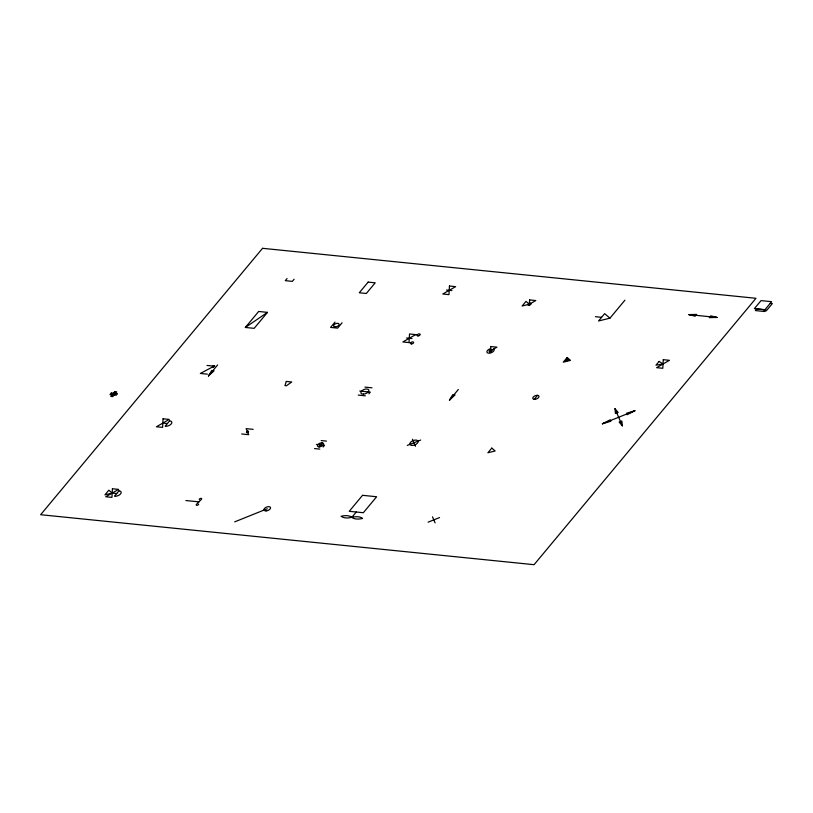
<?xml version="1.0" encoding="UTF-8"?>
<svg xmlns="http://www.w3.org/2000/svg" width="813" height="813" viewBox="0 0 813 813"><rect width="100%" height="100%" fill="white"/><g stroke="black" fill="none" stroke-linecap="round" stroke-linejoin="round"><path stroke-width="1.22" d="M409.03 342.588L409.518 333.97L417.303 334.763M208.453 375.952L211.726 370.504L214.073 370.748L208.453 375.952L217.61 364.966M449.477 400.128L452.739 394.681L455.087 394.915L449.477 400.128L458.349 389.468M114.216 395.016L115.527 393.451L113.434 393.207M245.353 327.456L258.666 311.47L267.477 312.365L254.164 328.34L245.353 327.456L267.477 312.365M213.118 366.917L214.226 365.586M287.05 278.544L285.282 280.658L292.334 281.379L294.093 279.255M335.017 322.09L330.576 327.415L337.629 328.137L342.06 322.802M246.969 432.577L248.077 431.246M318.848 446.835L322.172 442.841M323.127 446.998L324.59 445.25L316.44 444.426M368.939 393.777L370.322 392.11L359.753 391.043M351.836 517.342A13.13 6.982 -21.3 0 0 362.588 518.44A13.13 6.982 -21.3 0 0 351.836 517.342A13.13 6.982 -21.3 0 0 341.094 516.255A13.13 6.982 -21.3 0 0 351.836 517.342L356.277 512.017M489.792 351.734L491.265 349.956M528.674 305.241L530.34 303.239M534.222 399.325L537.556 395.331M566.397 360.698L567.515 359.366M609.953 318.168L604.628 313.655L598.531 320.983L609.953 318.168L624.923 300.18M415.687 334.59L402.862 341.958L410.789 342.761M602.372 423.797L610.187 419.823L610.807 421.246L602.372 423.797L634.923 410.728L627.108 414.701L626.488 413.278L634.923 410.728M407.272 445.443L420.677 440.057M234.713 521.855L267.253 508.775M428.075 522.18L439.559 517.566M112.184 493.074L104.958 494.863L108.84 490.198L112.184 493.074L116.737 493.532M688.875 314.601L696.66 314.428L695.186 316.206L688.875 314.601L717.066 317.456L710.755 315.861L709.282 317.629L717.066 317.456M770.236 303.361L772.35 303.574L766.313 310.82L764.2 310.607L771.608 301.684L761.029 300.617L754.373 308.605L764.952 309.672M446.5 290.048L451.926 290.597M595.411 316.694L601.579 317.314M406.551 338.005L411.988 338.554M207.01 365.454L214.063 366.175L200.354 373.452L207.406 374.163M364.935 387.11L371.988 387.821M358.279 395.098L365.322 395.819M253.158 429.355L246.105 428.634L248.717 434.681L241.664 433.969M162.824 423.085L167.376 423.553M321.196 440.575L326.48 441.113M314.54 448.573L319.824 449.101M185.923 500.544L198.941 501.855M614.953 408.705L618.144 412.435L615.441 413.522L614.953 408.705L622.351 425.829L621.854 421.012L619.15 422.099L622.351 425.829M412.445 439.223L415.494 446.276M432.506 516.855L435.118 522.891M198.596 504.101A1.28 0.681 -21.3 0 1 197.163 505.32A1.28 0.681 -21.3 0 1 196.4 504.426L201.482 499.284A1.28 0.681 -21.3 0 0 200.638 498.399A1.28 0.681 -21.3 0 0 199.327 499.69M493.735 348.97A3.831 2.033 -21.3 0 1 491.652 352.578A3.831 2.033 -21.3 0 1 486.916 352.1A3.831 2.033 -21.3 0 1 490.696 348.665M490.778 346.531L490.625 350.728L496.936 347.161L490.778 346.531M112.428 488.765L111.94 497.373L105.771 496.753L118.596 489.385L112.428 488.765M163.067 418.786L162.58 427.394L156.411 426.774L169.236 419.406L163.067 418.786M449.457 286.013L448.969 294.631L442.8 294.011L455.626 286.643L449.457 286.013M529.609 299.916L529.365 304.225L522.129 306.013L526.011 301.359L529.365 304.225L535.777 300.536L529.609 299.916M663.276 359.671L662.788 368.289L656.619 367.669L669.445 360.301L663.276 359.671M286.298 381.429L284.957 385.626L286.42 385.779L291.735 381.978L286.298 381.429M111.3 393.025L109.989 394.59L116.208 395.22L117.519 393.655L111.3 393.025M114.745 391.642L110.771 396.409L112.763 396.602L116.737 391.836L114.745 391.642M262.548 248.311L40.65 514.71L534.07 564.689L755.968 298.29L262.548 248.311M169.602 420.89L165.161 426.215A4.38 2.327 -21.3 0 0 171.197 423.939A4.38 2.327 -21.3 0 0 169.592 420.9M118.942 490.879L114.521 496.184A4.38 2.327 -21.3 0 0 120.548 493.918A4.38 2.327 -21.3 0 0 118.942 490.879M368.147 282.111L359.275 292.771L366.328 293.483L375.2 282.833L368.147 282.111M362.547 495.32L349.234 511.306L363.33 512.729L376.643 496.743L362.547 495.32M491.794 448.105L487.912 452.76L495.137 450.971L491.794 448.105M567.139 357.517L563.257 362.181L570.482 360.383L567.139 357.517M659.109 361.419L655.969 365.189L663.032 363.98L659.109 361.419M756.669 308.97L755.338 310.576L764.596 311.511L765.927 309.916L756.669 308.97M213.291 366.927A1.098 0.579 -21.3 0 0 214.703 365.88A1.098 0.579 -21.3 0 0 213.026 365.952A1.098 0.579 -21.3 0 0 213.291 366.927M247.122 432.577A1.098 0.579 -21.3 0 0 248.554 431.551A1.098 0.579 -21.3 0 0 246.888 431.591A1.098 0.579 -21.3 0 0 247.122 432.577M335.312 326.897A2.917 1.555 -21.3 0 0 339.062 324.133A2.917 1.555 -21.3 0 0 334.58 324.306A2.917 1.555 -21.3 0 0 335.312 326.897M266.054 510.899A3.465 1.839 -21.3 0 0 270.516 507.607A3.465 1.839 -21.3 0 0 265.19 507.82A3.465 1.839 -21.3 0 0 266.054 510.899M319.316 446.855A3.282 1.748 -21.3 0 0 323.604 443.766A3.282 1.748 -21.3 0 0 318.605 443.898A3.282 1.748 -21.3 0 0 319.316 446.855M363.441 394.132A4.197 2.226 -21.3 0 0 368.838 390.149A4.197 2.226 -21.3 0 0 362.395 390.403A4.197 2.226 -21.3 0 0 363.441 394.132M411.541 343.909A1.646 0.874 -21.3 0 0 413.654 342.344A1.646 0.874 -21.3 0 0 411.134 342.446A1.646 0.874 -21.3 0 0 411.541 343.909M418.055 335.901A1.646 0.874 -21.3 0 0 420.169 334.336A1.646 0.874 -21.3 0 0 417.648 334.438A1.646 0.874 -21.3 0 0 418.055 335.901M412.465 445.433A4.38 2.327 -21.3 0 0 418.085 441.276A4.38 2.327 -21.3 0 0 411.368 441.54A4.38 2.327 -21.3 0 0 412.465 445.433M489.995 351.734A1.463 0.772 -21.3 0 0 491.906 350.362A1.463 0.772 -21.3 0 0 489.68 350.423A1.463 0.772 -21.3 0 0 489.995 351.734M528.938 305.241A1.646 0.874 -21.3 0 0 531.052 303.686A1.646 0.874 -21.3 0 0 528.531 303.788A1.646 0.874 -21.3 0 0 528.938 305.241M534.751 399.335A3.282 1.748 -21.3 0 0 538.978 396.216A3.282 1.748 -21.3 0 0 533.938 396.419A3.282 1.748 -21.3 0 0 534.751 399.335M566.58 360.698A1.098 0.579 -21.3 0 0 567.982 359.661A1.098 0.579 -21.3 0 0 566.305 359.732A1.098 0.579 -21.3 0 0 566.58 360.698"/></g></svg>
